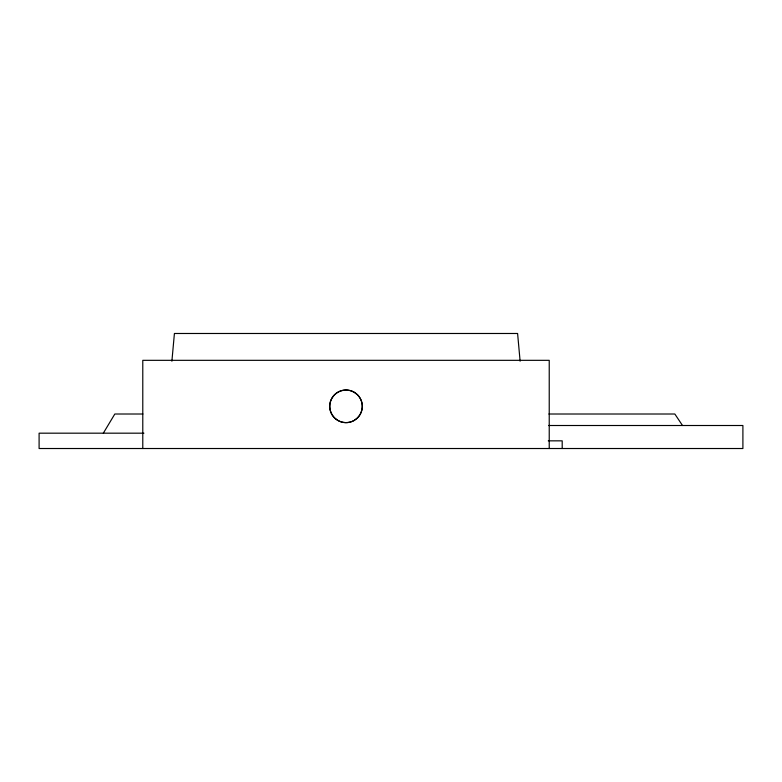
<?xml version="1.0" encoding="UTF-8"?>
<svg xmlns="http://www.w3.org/2000/svg" width="782" height="782" viewBox="0 0 782 782"><rect width="100%" height="100%" fill="white"/><g stroke="black" fill="none" stroke-linecap="round" stroke-linejoin="round"><path stroke-width="1.17" d="M171.893 361.206L174.415 333.484L517.596 333.484L520.118 361.206M103.322 433.179L114.827 414.01L142.91 414.01M548.915 414.01L674.837 414.01L682.51 425.506M548.524 425.506L742.9 425.506L742.9 448.516L39.1 448.516L39.1 433.179L143.927 433.179M548.27 440.843L562.199 440.843L562.199 448.516M549.228 448.516L549.228 360.326L142.783 360.326L142.783 448.516M357.53 417.862L354.148 420.452A16.266 16.256 -90 0 1 333.562 416.757A16.266 16.256 -90 0 1 333.562 395.848A16.266 16.256 -90 0 1 354.148 392.222L357.53 394.812A16.266 16.256 -90 0 1 357.491 417.823M336.084 419.269A16.295 16.295 0 0 0 362.164 408.468A16.295 16.295 0 0 0 339.769 391.283A16.295 16.295 0 0 0 336.084 419.269"/></g></svg>
